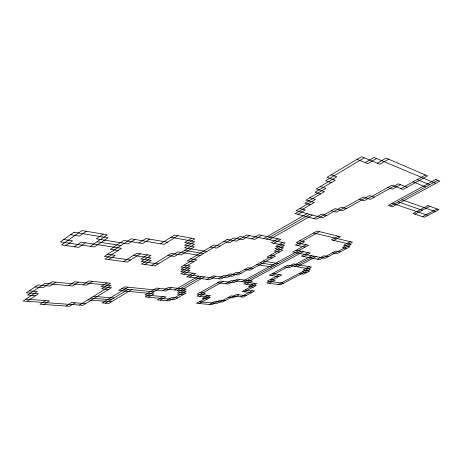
<?xml version="1.0" encoding="UTF-8"?>
<svg xmlns="http://www.w3.org/2000/svg" width="463" height="463" viewBox="0 0 463 463"><rect width="100%" height="100%" fill="white"/><g stroke="black" fill="none" stroke-linecap="round" stroke-linejoin="round"><path stroke-width="0.69" d="M65.856 245.517L72.569 240.841L63.796 239.498M86.303 231.274L79.381 236.095L70.619 234.689M74.445 246.773L81.147 242.155L121.387 248.324L104.956 259.048L127.279 262.075L140.289 253.822M85.371 242.803L78.669 247.387L61.486 244.881L81.951 230.545L107.347 234.816L90.32 246.351M103.232 234.128L96.339 238.821L128.124 243.926L134.959 239.464M27.155 301.291L38.464 293.797L26.333 292.801L37.954 284.976L50.073 286.105L55.994 282.175M45.594 300.603L40.021 304.226L69.612 306.292L75.168 302.814M68.628 285.642L74.578 281.776L111.033 285.474L79.451 305.071M108.77 259.564L115.27 255.344L107.613 254.256M43.84 304.492L49.414 300.892L25.951 299.139M78.386 282.164L72.436 286.007L44.986 283.379L27.56 295.047L35.605 295.689M139.056 242.942L145.92 238.503L167.542 242.23M149.618 239.139L142.766 243.55L123.841 240.436L110.339 249.343L118.059 250.495M82.906 284.832L88.879 281L110.524 283.263L101.628 288.802L108.591 289.468M92.577 281.388L86.598 285.196L51.995 281.782L43.14 287.685L35.02 286.95M123.65 261.583L136.678 253.284L150.915 255.414L141.157 261.514L158.253 263.893M160.615 243.781L174.435 235.054L194.888 238.827L184.587 245.164L194.419 246.854L181.068 254.968L171.171 253.417L151.708 265.392M66.03 306.043L71.591 302.547L85.713 303.601M147.408 254.887L140.874 258.996L151.314 260.484L144.896 264.466M177.931 235.702L164.133 244.371L131.139 238.821L104.349 256.398L130.497 260.032M106.999 282.893L101.05 286.62L111.531 287.656L82.935 305.32L23.15 301.002L37.335 291.551L29.21 290.862M191.566 238.214L184.662 242.479L194.57 244.221L174.51 256.461L167.878 255.443M128.019 287.199L102.132 302.924L108.759 303.439L131.654 289.641M105.46 303.184L128.378 289.317M364.19 157.819L325.68 180.761L331.242 182.648M365.145 162.6L373.936 157.408L435.776 183.377M376.546 158.502L367.784 163.665L357.06 159.353M159.66 288.391L145.156 296.899L174.673 299.567L186.091 293.091L177.543 292.222L204.328 276.886M183.782 274.235L189.998 270.583L180.819 269.339L196.775 259.87L190.559 258.921M249.58 235.615L242.618 239.701L233.717 237.947L216.597 248.104L210.457 247.022M148.224 297.177L153.965 293.82L118.8 290.446L124.68 286.857L165.8 291.03L171.663 287.627M377.316 163.213L386.084 158.086L427.586 175.905L403.076 189.419L391.912 185.212L364.097 200.78L359.311 199.229M162.802 290.729L168.671 287.309L186.242 289.19L177.526 294.161L183.209 294.723M192.868 273.205L186.711 276.793L209.727 279.693L215.81 276.243M251.866 238.833L258.846 234.764L280.804 239.394L273.94 243.283M388.596 159.168L379.857 164.261L361.481 156.708L327.017 177.317L335.374 180.205L315.008 192.249L320.546 193.968M189.68 277.169L195.826 273.598L180.778 271.607L190.218 266.028L184.031 265.143M261.682 235.366L254.719 239.406L240.193 236.477L229.81 242.618L223.762 241.478M297.894 214.34L305.43 209.965L299.931 208.466M163.074 296.615L157.397 299.891L169.012 300.909L186.167 291.152L156.587 288.067L144.936 294.931L166.009 296.887L160.337 300.151M174.638 289.954L198.586 276.145M263.794 238.549L307.056 213.605M177.555 290.255L201.469 276.515M266.561 239.116L309.724 214.317M269.298 239.684L312.357 215.023M166.142 300.661L171.802 297.431L177.503 297.958M206.938 279.339L213.026 275.873L226.696 277.684L235.893 272.533L241.165 273.286M278.147 238.833L271.272 242.745L284.392 245.39L274.339 251.015L279.467 251.982M313.862 218.519L321.287 214.3L326.369 215.689M218.258 278.68L224.358 275.248L232.403 276.336L247.884 267.701L253.082 268.499M282.621 242.427L275.826 246.252L283.582 247.786L267.064 257L272.186 257.903M223.328 281.4L197.012 296.083L210.266 297.391L199.067 303.543M199.709 296.349L205.433 293.166L200.039 292.604M400.495 184.662L392.41 189.159L387.855 187.48M225.631 283.721L231.61 280.404L256.71 283.64L242.137 291.493L251.722 292.575M319.516 231.656L295.353 245.054L305.14 247.074M207.875 295.301L202.198 298.438L207.441 298.942M297.831 245.569L304.613 241.813L299.665 240.748M400.883 188.591L425.474 174.997M239.799 279.415L233.809 282.719L220.654 281.064L197.163 294.213L210.497 295.568L196.445 303.311L211.88 304.666L220.191 300.163L225.157 300.637M306.095 244.724L292.743 252.063L325.055 258.296L351.232 244.452L331.439 239.898L338.32 236.176M241.894 281.73L308.503 245.234L296.245 242.653L317.068 231.066L340.577 236.715L333.713 240.424M244.412 282.054L300.892 251.201M303.277 251.669L243.949 283.993L256.166 285.532L244.562 291.765M209.357 304.446L214.896 301.436L222.379 302.136L236.414 294.572L246.038 295.608M246.432 284.305L252.37 281.082L237.224 279.073L228.242 284.039L217.656 282.743M390.483 206.047L437.853 180.315M307.993 252.601L301.471 256.132L319.673 259.569L335.843 250.998L340.137 251.901M254.291 283.327L248.399 286.51L253.244 287.101M303.815 256.577L310.326 253.058L296.054 250.246M271.683 275.572L293.363 263.898L311.477 267.018L278.309 284.514M238.85 294.833L233.202 297.871L228.294 297.373M311.668 255.715L289.421 267.666L284.716 266.891M279.444 274.64L267.411 281.087L283.489 283.269M294.867 266.375L313.949 256.149M240.835 296.858L252.225 290.776M297.165 266.763L316.206 256.589M269.136 283.298L275.068 280.138L270.392 279.49M317.462 259.153L323.892 255.738L328.267 256.6M350.335 241.68L343.61 245.251L350.011 246.692L336.885 253.62L332.573 252.729M309.278 266.636L303.086 269.912L309.678 270.994L303.589 274.189L299.191 273.5M414.9 214.137L429.774 206.313M422.488 216.643L437.194 208.987M87.848 299.856L111.56 301.749M90.684 298.097L111.085 299.781M93.538 296.332L113.921 298.062M199.223 301.783L217.135 303.398L231.118 295.845L243.22 297.107L254.586 291.053L245.02 289.936M121.728 288.657L153.809 291.823M133.385 255.379L151.117 257.966L141.441 263.997L155.064 265.843L177.821 251.907L200.219 255.507M278.743 276.602L269.292 275.225L287.859 265.195L310.569 269.02L280.555 284.809L266.798 282.986L281.776 274.987L272.342 273.575M193.54 261.786L187.318 260.86L213.848 244.996L219.977 246.102M244.753 269.449L249.956 270.23L275.439 256.097L270.328 255.177M97.056 241.784L120.912 245.529M256.797 264.593L271.926 267.024M302.235 271.891L306.622 272.597M184.442 250.402L203.517 253.539M259.98 262.822L275.074 265.305M206.834 251.559L184.517 247.803L194.726 241.547L170.945 237.259M263.181 261.045L278.234 263.574M346.7 248.44L342.435 247.502L352.47 242.178L313.544 233.028M310.349 204.756L304.839 203.188L324.54 191.624L316.223 188.985L336.792 176.773L331.219 174.806M331.34 210.746L336.341 212.17L363.229 197.024L370.336 199.379L398.255 183.799L407.093 187.202M309.863 197.782L315.39 199.426L296.135 210.682L322.665 217.784L341.428 207.181L346.341 208.639M320.274 186.577L325.83 188.377L305.939 200.091L314.215 202.505L295.145 213.617L316.437 219.196L335.125 208.599L342.562 210.763L369.555 195.606L374.249 197.197M392.149 203.251L427.974 215.37M398.134 201.897L422.297 210.248M401.994 199.796L435.307 211.562M413.054 181.861L425.671 186.936M417.169 179.592L429.705 184.743M74.074 232.252L60.422 241.877L94.406 246.958L107.966 237.826L74.074 232.252M227.217 239.417L180.859 267.035L190.108 268.32L180.738 273.841L220.973 279.033L230.134 273.888L238.098 274.993L282.783 250.142L275.08 248.654L285.208 242.965L246.657 235.013L236.223 241.159L227.217 239.417M435.839 179.453L388.33 205.335L392.624 206.758L439.85 181.172L435.839 179.453M427.881 205.63L412.967 213.495L424.345 217.263L439.005 209.641L427.881 205.63"/></g></svg>
